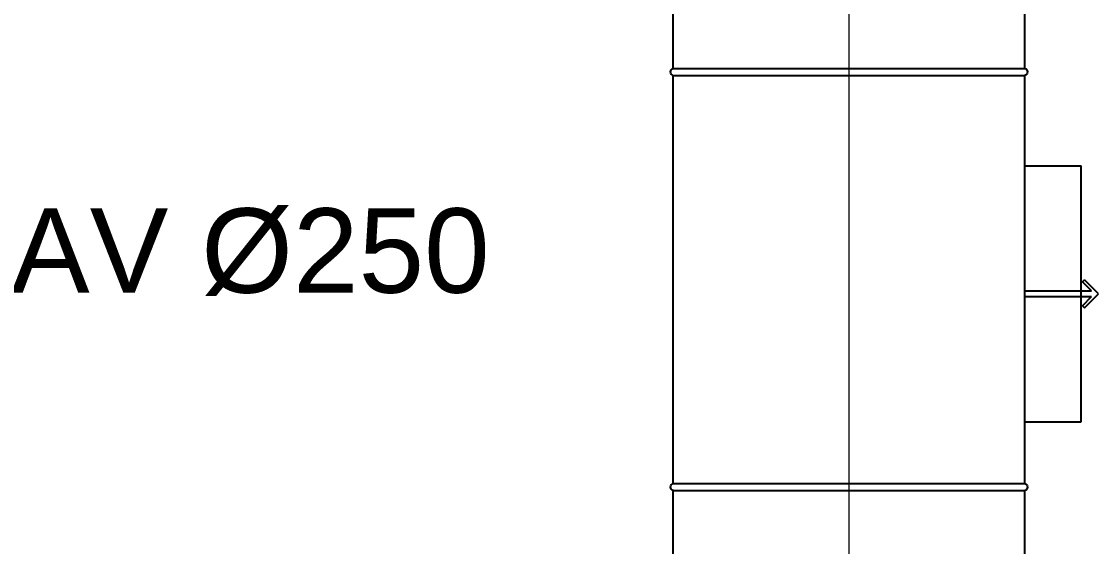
# Model space of a CAD drawing. Extents: x -57174 to 10055, y -18330 to 89882.
# Drawn here: x -30993 to -30228, y 73470 to 73843 of the extents above; entities that cross this region are included whole.
import ezdxf

# ---------------------------------------------------------------- set-up
doc = ezdxf.new("R2010")
doc.units = 0
doc.header["$LTSCALE"] = 50
doc.header["$MEASUREMENT"] = 0
doc.layers.get('0').update_dxf_attribs({"color": 8, "linetype": 'CONTINUOUS'})
for name, color, linetype in [('CAV', 150, 'CONTINUOUS'), ('duct size', 7, 'CONTINUOUS'), ('SUPPLY', 6, 'CONTINUOUS')]:
    doc.layers.add(name, color=color, linetype=linetype)
doc.styles.add('ARIAL', font='arial.ttf')

# ---------------------------------------------------------------- blocks, each defined once
blk = doc.blocks.new('CAV 250 DIA')
for p, q in [((0, 400), (0, 350)), ((0, 400), (250, 400)), ((250, 400), (250, 350)), ((0, 350), (250, 350)), ((0, 345), (0, 55)), ((0, 345), (250, 345)), ((250, 345), (250, 55)), ((250, 301.14), (290, 301.14)), ((290, 301.14), (290, 119.14)), ((290.79, 218.73), (292.2, 220.14)), ((290.79, 218.73), (297.37, 212.14)), ((292.2, 220.14), (302.2, 210.14)), ((250, 212.14), (297.37, 212.14)), ((250, 208.14), (297.37, 208.14)), ((297.37, 208.14), (290.79, 201.56)), ((302.2, 210.14), (292.2, 200.14)), ((290.79, 201.56), (292.2, 200.14)), ((250, 119.14), (290, 119.14)), ((0, 55), (250, 55)), ((0, 50), (0, 0)), ((0, 50), (250, 50)), ((0, 50), (250, 50)), ((250, 50), (250, 0)), ((0, 0), (250, 0))]:
    blk.add_line(p, q)
for centre, start, end in [((0.88, 347.5), 109.43656, 250.56344), ((249.12, 347.5), 289.43656, 70.56344), ((0.88, 52.5), 109.43656, 250.56344), ((249.12, 52.5), 289.43656, 70.56344)]:
    blk.add_arc(centre, 2.65, start, end)

msp = doc.modelspace()

# ---------------------------------------------------------------- linework, layer by layer
at = {"layer": 'SUPPLY', "lineweight": 0}
msp.add_line((-30404.89, 73459.63), (-30404.85, 73966.08), dxfattribs=at)

# ---------------------------------------------------------------- block references
at = {"layer": 'CAV', "xscale": -1, "rotation": 180}
msp.add_blockref('CAV 250 DIA', (-30529.89, 73859.63, 3003.52), dxfattribs=at)

# ---------------------------------------------------------------- texts
at = {"layer": 'duct size', "lineweight": 0, "insert": (-31060.75, 73710.21), "char_height": 60, "width": 1102.5944, "attachment_point": 1, "style": 'ARIAL'}
msp.add_mtext('CAV %%C250', dxfattribs=at)

doc.saveas('drawing.dxf')
